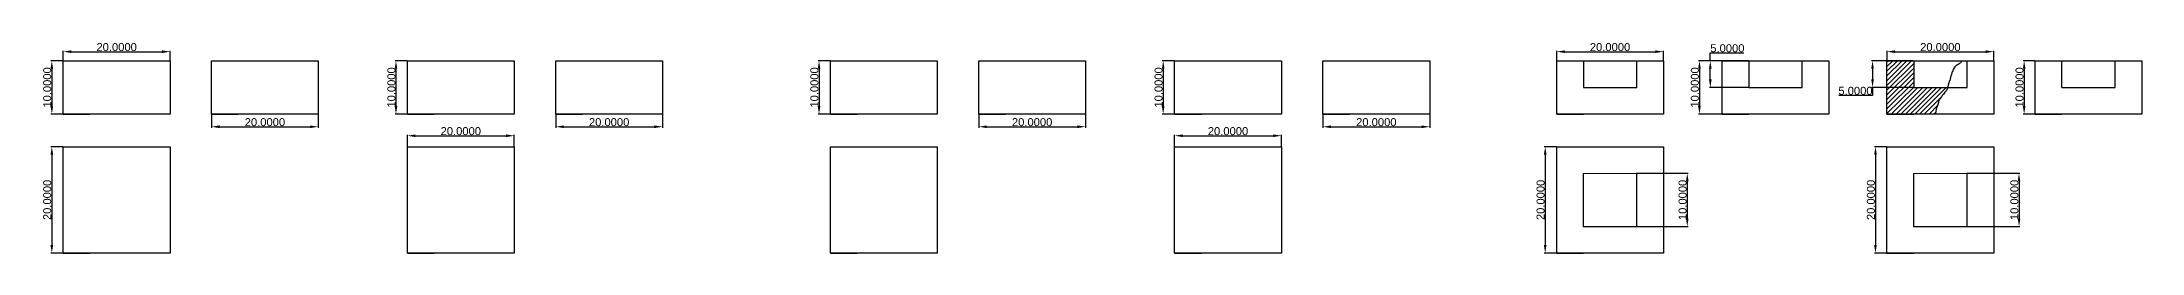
# Model space of a CAD drawing. Header units: inches. Extents: x 17 to 864, y 2 to 49.
# Drawn here: x 17.4 to 411, y 3.7 to 43.4 of the extents above; entities that cross this region are included whole.
import ezdxf

# ---------------------------------------------------------------- set-up
doc = ezdxf.new("R2010")
doc.units = ezdxf.units.IN
doc.header["$MEASUREMENT"] = 0
doc.linetypes.add('ACAD_ISO03W100', pattern=[30, 12, -18])
doc.layers.add('contornos', color=7, linetype='Continuous', lineweight=30)
doc.layers.add('cotas', color=10, linetype='Continuous')
doc.layers.add('ocultas', color=7, linetype='ACAD_ISO03W100')
doc.styles.get("Standard").update_dxf_attribs({"font": 'ARIAL.TTF'})
doc.dimstyles.get("Standard").update_dxf_attribs({"dimtxt": 1.5, "dimasz": 1.5, "dimexe": 0.18, "dimexo": 0.0625, "dimgap": 0.09, "dimtad": 1, "dimtoh": 1, "dimdec": 4, "dimzin": 0, "dimdsep": 46, "dimtxsty": 'Standard', "dimcen": 1.5, "dimadec": 0, "dimazin": 0, "dimtfac": 1, "dimtdec": 4, "dimtofl": 0, "dimtmove": 0, "dimatfit": 3, "dimfxl": 1, "dimtolj": 1, "dimtzin": 0, "dimarcsym": 0})

# ---------------------------------------------------------------- blocks, each defined once
blk = doc.blocks.new('*D92')
at = {"layer": 'cotas', "color": 0, "lineweight": -2}
for p, q in [((21.35, 23.71), (19.08, 23.71)), ((19.26, 22.21), (19.26, 5.21)), ((21.35, 3.71), (19.08, 3.71))]:
    blk.add_line(p, q, dxfattribs=at)
at = {"layer": 'cotas', "color": 0}
for points in [[(19.01, 22.21), (19.51, 22.21), (19.26, 23.71)], [(19.01, 5.21), (19.51, 5.21), (19.26, 3.71)]]:
    blk.add_solid(points, dxfattribs=at)
at = {"layer": 'Defpoints', "color": 0}
for p in [(21.41, 23.71), (19.26, 3.71), (21.41, 3.71)]:
    blk.add_point(p, dxfattribs=at)
at = {"layer": 'cotas', "color": 0, "insert": (18.4, 13.71), "char_height": 1.5, "attachment_point": 5, "rotation": 90}
blk.add_mtext('\\A1;20.0000', dxfattribs=at)
blk = doc.blocks.new('*D93')
at = {"layer": 'cotas', "color": 0, "lineweight": -2}
for p, q in [((49.2, 29.79), (49.2, 27.28)), ((69.2, 29.79), (69.2, 27.28)), ((50.7, 27.46), (67.7, 27.46))]:
    blk.add_line(p, q, dxfattribs=at)
at = {"layer": 'cotas', "color": 0}
for points in [[(50.7, 27.71), (50.7, 27.21), (49.2, 27.46)], [(67.7, 27.71), (67.7, 27.21), (69.2, 27.46)]]:
    blk.add_solid(points, dxfattribs=at)
at = {"layer": 'Defpoints', "color": 0}
for p in [(49.2, 29.85), (69.2, 29.85), (69.2, 27.46)]:
    blk.add_point(p, dxfattribs=at)
at = {"layer": 'cotas', "color": 0, "insert": (59.2, 28.32), "char_height": 1.5, "attachment_point": 5}
blk.add_mtext('\\A1;20.0000', dxfattribs=at)
blk = doc.blocks.new('*D94')
at = {"layer": 'cotas', "color": 0, "lineweight": -2}
for p, q in [((21.35, 39.85), (19.08, 39.85)), ((19.26, 38.35), (19.26, 31.35)), ((21.35, 29.85), (19.08, 29.85))]:
    blk.add_line(p, q, dxfattribs=at)
at = {"layer": 'cotas', "color": 0}
for points in [[(19.01, 38.35), (19.51, 38.35), (19.26, 39.85)], [(19.01, 31.35), (19.51, 31.35), (19.26, 29.85)]]:
    blk.add_solid(points, dxfattribs=at)
at = {"layer": 'Defpoints', "color": 0}
for p in [(21.41, 39.85), (19.26, 29.85), (21.41, 29.85)]:
    blk.add_point(p, dxfattribs=at)
at = {"layer": 'cotas', "color": 0, "insert": (18.4, 34.85), "char_height": 1.5, "attachment_point": 5, "rotation": 90}
blk.add_mtext('\\A1;10.0000', dxfattribs=at)
blk = doc.blocks.new('*D95')
at = {"layer": 'cotas', "color": 0, "lineweight": -2}
for p, q in [((21.41, 39.92), (21.41, 41.75)), ((22.91, 41.57), (39.91, 41.57)), ((41.41, 39.92), (41.41, 41.75))]:
    blk.add_line(p, q, dxfattribs=at)
at = {"layer": 'cotas', "color": 0}
for points in [[(22.91, 41.82), (22.91, 41.32), (21.41, 41.57)], [(39.91, 41.82), (39.91, 41.32), (41.41, 41.57)]]:
    blk.add_solid(points, dxfattribs=at)
at = {"layer": 'Defpoints', "color": 0}
for p in [(21.41, 39.85), (41.41, 41.57), (41.41, 39.85)]:
    blk.add_point(p, dxfattribs=at)
at = {"layer": 'cotas', "color": 0, "insert": (31.41, 42.43), "char_height": 1.5, "attachment_point": 5}
blk.add_mtext('\\A1;20.0000', dxfattribs=at)
blk = doc.blocks.new('*D96')
at = {"layer": 'cotas', "color": 0, "lineweight": -2}
for p, q in [((301.24, 23.71), (298.97, 23.71)), ((299.15, 22.21), (299.15, 5.21)), ((301.24, 3.71), (298.97, 3.71))]:
    blk.add_line(p, q, dxfattribs=at)
at = {"layer": 'cotas', "color": 0}
for points in [[(298.9, 22.21), (299.4, 22.21), (299.15, 23.71)], [(298.9, 5.21), (299.4, 5.21), (299.15, 3.71)]]:
    blk.add_solid(points, dxfattribs=at)
at = {"layer": 'Defpoints', "color": 0}
for p in [(301.3, 23.71), (299.15, 3.71), (301.3, 3.71)]:
    blk.add_point(p, dxfattribs=at)
at = {"layer": 'cotas', "color": 0, "insert": (298.29, 13.71), "char_height": 1.5, "attachment_point": 5, "rotation": 90}
blk.add_mtext('\\A1;20.0000', dxfattribs=at)
blk = doc.blocks.new('*D97')
at = {"layer": 'cotas', "color": 0, "lineweight": -2}
for p, q in [((301.3, 39.92), (301.3, 41.75)), ((302.8, 41.57), (319.8, 41.57)), ((321.3, 39.92), (321.3, 41.75))]:
    blk.add_line(p, q, dxfattribs=at)
at = {"layer": 'cotas', "color": 0}
for points in [[(302.8, 41.82), (302.8, 41.32), (301.3, 41.57)], [(319.8, 41.82), (319.8, 41.32), (321.3, 41.57)]]:
    blk.add_solid(points, dxfattribs=at)
at = {"layer": 'Defpoints', "color": 0}
for p in [(301.3, 39.85), (321.3, 41.57), (321.3, 39.85)]:
    blk.add_point(p, dxfattribs=at)
at = {"layer": 'cotas', "color": 0, "insert": (311.3, 42.43), "char_height": 1.5, "attachment_point": 5}
blk.add_mtext('\\A1;20.0000', dxfattribs=at)
blk = doc.blocks.new('*D98')
at = {"layer": 'cotas', "color": 0, "lineweight": -2}
for p, q in [((332.24, 39.85), (327.88, 39.85)), ((328.06, 38.35), (328.06, 31.35)), ((332.24, 29.85), (327.88, 29.85))]:
    blk.add_line(p, q, dxfattribs=at)
at = {"layer": 'cotas', "color": 0}
for points in [[(327.81, 38.35), (328.31, 38.35), (328.06, 39.85)], [(327.81, 31.35), (328.31, 31.35), (328.06, 29.85)]]:
    blk.add_solid(points, dxfattribs=at)
at = {"layer": 'Defpoints', "color": 0}
for p in [(332.3, 39.85), (328.06, 29.85), (332.3, 29.85)]:
    blk.add_point(p, dxfattribs=at)
at = {"layer": 'cotas', "color": 0, "insert": (327.2, 34.85), "char_height": 1.5, "attachment_point": 5, "rotation": 90}
blk.add_mtext('\\A1;10.0000', dxfattribs=at)
blk = doc.blocks.new('*D99')
at = {"layer": 'cotas', "color": 0, "lineweight": -2}
for p, q in [((363.14, 23.71), (360.87, 23.71)), ((361.05, 22.21), (361.05, 5.21)), ((363.14, 3.71), (360.87, 3.71))]:
    blk.add_line(p, q, dxfattribs=at)
at = {"layer": 'cotas', "color": 0}
for points in [[(360.8, 22.21), (361.3, 22.21), (361.05, 23.71)], [(360.8, 5.21), (361.3, 5.21), (361.05, 3.71)]]:
    blk.add_solid(points, dxfattribs=at)
at = {"layer": 'Defpoints', "color": 0}
for p in [(363.21, 23.71), (361.05, 3.71), (363.21, 3.71)]:
    blk.add_point(p, dxfattribs=at)
at = {"layer": 'cotas', "color": 0, "insert": (360.2, 13.71), "char_height": 1.5, "attachment_point": 5, "rotation": 90}
blk.add_mtext('\\A1;20.0000', dxfattribs=at)
blk = doc.blocks.new('*D100')
at = {"layer": 'cotas', "color": 0, "lineweight": -2}
for p, q in [((363.21, 39.92), (363.21, 41.75)), ((364.71, 41.57), (381.71, 41.57)), ((383.21, 39.92), (383.21, 41.75))]:
    blk.add_line(p, q, dxfattribs=at)
at = {"layer": 'cotas', "color": 0}
for points in [[(364.71, 41.82), (364.71, 41.32), (363.21, 41.57)], [(381.71, 41.82), (381.71, 41.32), (383.21, 41.57)]]:
    blk.add_solid(points, dxfattribs=at)
at = {"layer": 'Defpoints', "color": 0}
for p in [(363.21, 39.85), (383.21, 41.57), (383.21, 39.85)]:
    blk.add_point(p, dxfattribs=at)
at = {"layer": 'cotas', "color": 0, "insert": (373.21, 42.43), "char_height": 1.5, "attachment_point": 5}
blk.add_mtext('\\A1;20.0000', dxfattribs=at)
blk = doc.blocks.new('*D101')
at = {"layer": 'cotas', "color": 0, "lineweight": -2}
for p, q in [((390.94, 39.85), (388.73, 39.85)), ((388.91, 38.35), (388.91, 31.35)), ((390.94, 29.85), (388.73, 29.85))]:
    blk.add_line(p, q, dxfattribs=at)
at = {"layer": 'cotas', "color": 0}
for points in [[(388.66, 38.35), (389.16, 38.35), (388.91, 39.85)], [(388.66, 31.35), (389.16, 31.35), (388.91, 29.85)]]:
    blk.add_solid(points, dxfattribs=at)
at = {"layer": 'Defpoints', "color": 0}
for p in [(391, 39.85), (388.91, 29.85), (391, 29.85)]:
    blk.add_point(p, dxfattribs=at)
at = {"layer": 'cotas', "color": 0, "insert": (388.05, 34.85), "char_height": 1.5, "attachment_point": 5, "rotation": 90}
blk.add_mtext('\\A1;10.0000', dxfattribs=at)
blk = doc.blocks.new('*D102')
at = {"layer": 'cotas', "color": 0, "lineweight": -2}
for p, q in [((316.33, 18.71), (325.95, 18.71)), ((325.77, 17.21), (325.77, 10.21)), ((316.35, 8.71), (325.95, 8.71))]:
    blk.add_line(p, q, dxfattribs=at)
at = {"layer": 'cotas', "color": 0}
for points in [[(325.52, 17.21), (326.02, 17.21), (325.77, 18.71)], [(325.52, 10.21), (326.02, 10.21), (325.77, 8.71)]]:
    blk.add_solid(points, dxfattribs=at)
at = {"layer": 'Defpoints', "color": 0}
for p in [(316.27, 18.71), (316.28, 8.71), (325.77, 8.71)]:
    blk.add_point(p, dxfattribs=at)
at = {"layer": 'cotas', "color": 0, "insert": (324.91, 13.71), "char_height": 1.5, "attachment_point": 5, "rotation": 90}
blk.add_mtext('\\A1;10.0000', dxfattribs=at)
blk = doc.blocks.new('*D103')
at = {"layer": 'cotas', "color": 0, "lineweight": -2}
for p, q in [((368.14, 39.85), (360.32, 39.85)), ((360.5, 38.35), (360.5, 36.35)), ((360.5, 33.35), (354.19, 33.35)), ((368.14, 34.85), (360.32, 34.85)), ((360.5, 34.85), (360.5, 33.35))]:
    blk.add_line(p, q, dxfattribs=at)
at = {"layer": 'cotas', "color": 0}
for points in [[(360.25, 38.35), (360.75, 38.35), (360.5, 39.85)], [(360.25, 36.35), (360.75, 36.35), (360.5, 34.85)]]:
    blk.add_solid(points, dxfattribs=at)
at = {"layer": 'Defpoints', "color": 0}
for p in [(368.21, 39.85), (360.5, 34.85), (368.21, 34.85)]:
    blk.add_point(p, dxfattribs=at)
at = {"layer": 'cotas', "color": 0, "insert": (357.3, 34.21), "char_height": 1.5, "attachment_point": 5}
blk.add_mtext('\\A1;5.0000', dxfattribs=at)
blk = doc.blocks.new('*D104')
at = {"layer": 'cotas', "color": 0, "lineweight": -2}
for p, q in [((378.24, 18.71), (388.13, 18.71)), ((387.95, 17.21), (387.95, 10.21)), ((378.24, 8.71), (388.13, 8.71))]:
    blk.add_line(p, q, dxfattribs=at)
at = {"layer": 'cotas', "color": 0}
for points in [[(387.7, 17.21), (388.2, 17.21), (387.95, 18.71)], [(387.7, 10.21), (388.2, 10.21), (387.95, 8.71)]]:
    blk.add_solid(points, dxfattribs=at)
at = {"layer": 'Defpoints', "color": 0}
for p in [(378.18, 18.71), (378.18, 8.71), (387.95, 8.71)]:
    blk.add_point(p, dxfattribs=at)
at = {"layer": 'cotas', "color": 0, "insert": (387.09, 13.71), "char_height": 1.5, "attachment_point": 5, "rotation": 90}
blk.add_mtext('\\A1;10.0000', dxfattribs=at)
blk = doc.blocks.new('*D105')
at = {"layer": 'cotas', "color": 0, "lineweight": -2}
for p, q in [((113.71, 29.79), (113.71, 27.28)), ((133.71, 29.79), (133.71, 27.28)), ((115.21, 27.46), (132.21, 27.46))]:
    blk.add_line(p, q, dxfattribs=at)
at = {"layer": 'cotas', "color": 0}
for points in [[(115.21, 27.71), (115.21, 27.21), (113.71, 27.46)], [(132.21, 27.71), (132.21, 27.21), (133.71, 27.46)]]:
    blk.add_solid(points, dxfattribs=at)
at = {"layer": 'Defpoints', "color": 0}
for p in [(113.71, 29.85), (133.71, 29.85), (133.71, 27.46)]:
    blk.add_point(p, dxfattribs=at)
at = {"layer": 'cotas', "color": 0, "insert": (123.71, 28.32), "char_height": 1.5, "attachment_point": 5}
blk.add_mtext('\\A1;20.0000', dxfattribs=at)
blk = doc.blocks.new('*D106')
at = {"layer": 'cotas', "color": 0, "lineweight": -2}
for p, q in [((85.85, 39.85), (83.58, 39.85)), ((83.76, 38.35), (83.76, 31.35)), ((85.85, 29.85), (83.58, 29.85))]:
    blk.add_line(p, q, dxfattribs=at)
at = {"layer": 'cotas', "color": 0}
for points in [[(83.51, 38.35), (84.01, 38.35), (83.76, 39.85)], [(83.51, 31.35), (84.01, 31.35), (83.76, 29.85)]]:
    blk.add_solid(points, dxfattribs=at)
at = {"layer": 'Defpoints', "color": 0}
for p in [(85.91, 39.85), (83.76, 29.85), (85.91, 29.85)]:
    blk.add_point(p, dxfattribs=at)
at = {"layer": 'cotas', "color": 0, "insert": (82.91, 34.85), "char_height": 1.5, "attachment_point": 5, "rotation": 90}
blk.add_mtext('\\A1;10.0000', dxfattribs=at)
blk = doc.blocks.new('*D107')
at = {"layer": 'cotas', "color": 0, "lineweight": -2}
for p, q in [((85.91, 23.77), (85.91, 25.95)), ((87.41, 25.77), (104.41, 25.77)), ((105.91, 23.77), (105.91, 25.95))]:
    blk.add_line(p, q, dxfattribs=at)
at = {"layer": 'cotas', "color": 0}
for points in [[(87.41, 26.02), (87.41, 25.52), (85.91, 25.77)], [(104.41, 26.02), (104.41, 25.52), (105.91, 25.77)]]:
    blk.add_solid(points, dxfattribs=at)
at = {"layer": 'Defpoints', "color": 0}
for p in [(85.91, 23.71), (105.91, 25.77), (105.91, 23.71)]:
    blk.add_point(p, dxfattribs=at)
at = {"layer": 'cotas', "color": 0, "insert": (95.91, 26.63), "char_height": 1.5, "attachment_point": 5}
blk.add_mtext('\\A1;20.0000', dxfattribs=at)
blk = doc.blocks.new('*D108')
at = {"layer": 'cotas', "color": 0, "lineweight": -2}
for p, q in [((192.99, 29.79), (192.99, 27.28)), ((212.99, 29.79), (212.99, 27.28)), ((194.49, 27.46), (211.49, 27.46))]:
    blk.add_line(p, q, dxfattribs=at)
at = {"layer": 'cotas', "color": 0}
for points in [[(194.49, 27.71), (194.49, 27.21), (192.99, 27.46)], [(211.49, 27.71), (211.49, 27.21), (212.99, 27.46)]]:
    blk.add_solid(points, dxfattribs=at)
at = {"layer": 'Defpoints', "color": 0}
for p in [(192.99, 29.85), (212.99, 29.85), (212.99, 27.46)]:
    blk.add_point(p, dxfattribs=at)
at = {"layer": 'cotas', "color": 0, "insert": (202.99, 28.32), "char_height": 1.5, "attachment_point": 5}
blk.add_mtext('\\A1;20.0000', dxfattribs=at)
blk = doc.blocks.new('*D109')
at = {"layer": 'cotas', "color": 0, "lineweight": -2}
for p, q in [((165.13, 39.85), (162.87, 39.85)), ((163.05, 38.35), (163.05, 31.35)), ((165.13, 29.85), (162.87, 29.85))]:
    blk.add_line(p, q, dxfattribs=at)
at = {"layer": 'cotas', "color": 0}
for points in [[(162.8, 38.35), (163.3, 38.35), (163.05, 39.85)], [(162.8, 31.35), (163.3, 31.35), (163.05, 29.85)]]:
    blk.add_solid(points, dxfattribs=at)
at = {"layer": 'Defpoints', "color": 0}
for p in [(165.2, 39.85), (163.05, 29.85), (165.2, 29.85)]:
    blk.add_point(p, dxfattribs=at)
at = {"layer": 'cotas', "color": 0, "insert": (162.19, 34.85), "char_height": 1.5, "attachment_point": 5, "rotation": 90}
blk.add_mtext('\\A1;10.0000', dxfattribs=at)
blk = doc.blocks.new('*D56')
at = {"layer": 'cotas', "color": 0, "lineweight": -2}
for p, q in [((257.5, 29.79), (257.5, 27.28)), ((277.5, 29.79), (277.5, 27.28)), ((259, 27.46), (276, 27.46))]:
    blk.add_line(p, q, dxfattribs=at)
at = {"layer": 'cotas', "color": 0}
for points in [[(259, 27.71), (259, 27.21), (257.5, 27.46)], [(276, 27.71), (276, 27.21), (277.5, 27.46)]]:
    blk.add_solid(points, dxfattribs=at)
at = {"layer": 'Defpoints', "color": 0}
for p in [(257.5, 29.85), (277.5, 29.85), (277.5, 27.46)]:
    blk.add_point(p, dxfattribs=at)
at = {"layer": 'cotas', "color": 0, "insert": (267.5, 28.32), "char_height": 1.5, "attachment_point": 5}
blk.add_mtext('\\A1;20.0000', dxfattribs=at)
blk = doc.blocks.new('*D57')
at = {"layer": 'cotas', "color": 0, "lineweight": -2}
for p, q in [((229.64, 39.85), (227.37, 39.85)), ((227.55, 38.35), (227.55, 31.35)), ((229.64, 29.85), (227.37, 29.85))]:
    blk.add_line(p, q, dxfattribs=at)
at = {"layer": 'cotas', "color": 0}
for points in [[(227.3, 38.35), (227.8, 38.35), (227.55, 39.85)], [(227.3, 31.35), (227.8, 31.35), (227.55, 29.85)]]:
    blk.add_solid(points, dxfattribs=at)
at = {"layer": 'Defpoints', "color": 0}
for p in [(229.7, 39.85), (227.55, 29.85), (229.7, 29.85)]:
    blk.add_point(p, dxfattribs=at)
at = {"layer": 'cotas', "color": 0, "insert": (226.69, 34.85), "char_height": 1.5, "attachment_point": 5, "rotation": 90}
blk.add_mtext('\\A1;10.0000', dxfattribs=at)
blk = doc.blocks.new('*D58')
at = {"layer": 'cotas', "color": 0, "lineweight": -2}
for p, q in [((229.7, 23.77), (229.7, 25.95)), ((231.2, 25.77), (248.2, 25.77)), ((249.7, 23.77), (249.7, 25.95))]:
    blk.add_line(p, q, dxfattribs=at)
at = {"layer": 'cotas', "color": 0}
for points in [[(231.2, 26.02), (231.2, 25.52), (229.7, 25.77)], [(248.2, 26.02), (248.2, 25.52), (249.7, 25.77)]]:
    blk.add_solid(points, dxfattribs=at)
at = {"layer": 'Defpoints', "color": 0}
for p in [(229.7, 23.71), (249.7, 25.77), (249.7, 23.71)]:
    blk.add_point(p, dxfattribs=at)
at = {"layer": 'cotas', "color": 0, "insert": (239.7, 26.63), "char_height": 1.5, "attachment_point": 5}
blk.add_mtext('\\A1;20.0000', dxfattribs=at)
blk = doc.blocks.new('*D91')
at = {"layer": 'cotas', "color": 0, "lineweight": -2}
for p, q in [((337.24, 39.85), (329.91, 39.85)), ((330.09, 39.85), (330.09, 41.35)), ((330.09, 41.35), (336.4, 41.35)), ((330.09, 36.35), (330.09, 38.35)), ((337.24, 34.85), (329.91, 34.85))]:
    blk.add_line(p, q, dxfattribs=at)
at = {"layer": 'cotas', "color": 0}
for points in [[(329.84, 38.35), (330.34, 38.35), (330.09, 39.85)], [(329.84, 36.35), (330.34, 36.35), (330.09, 34.85)]]:
    blk.add_solid(points, dxfattribs=at)
at = {"layer": 'Defpoints', "color": 0}
for p in [(330.09, 39.85), (337.3, 39.85), (337.3, 34.85)]:
    blk.add_point(p, dxfattribs=at)
at = {"layer": 'cotas', "color": 0, "insert": (333.29, 42.21), "char_height": 1.5, "attachment_point": 5}
blk.add_mtext('\\A1;5.0000', dxfattribs=at)

msp = doc.modelspace()

# ---------------------------------------------------------------- hatches: boundary and pattern name
at = {"layer": 'Defpoints'}
h = msp.add_hatch(dxfattribs=at)
h.set_pattern_fill('ANSI31', color=256, scale=5, style=0)
h.set_pattern_definition([(45, (148.95873, -35.8242), (-0.4419417, 0.4419417), [])])
h.paths.add_polyline_path([(372.21398, 29.85336), (372.35378, 30.27221), (372.43746, 30.85718), (372.68849, 31.44214), (372.85584, 32.02711), (372.93952, 32.52851), (373.27423, 32.86278), (373.44158, 33.11348), (373.52526, 33.36418), (373.77629, 33.61488), (374.45766, 34.52217), (374.52938, 34.70124), (374.5729, 34.85336), (368.20639, 34.85336), (368.20639, 39.85336), (363.20639, 39.85336), (363.20639, 29.85336), (368.20639, 29.85336)])

# ---------------------------------------------------------------- linework, layer by layer
msp.add_lwpolyline([(377.12336, 39.85336), (377.12336, 39.71524), (377.03968, 39.46454), (376.87233, 39.38098), (376.70497, 39.29741), (376.53762, 39.13028), (376.37027, 39.04671), (376.20291, 39.04671), (376.11924, 38.87958), (375.95188, 38.71244), (375.78453, 38.54531), (375.61718, 38.21104), (375.5335, 37.96034), (375.44982, 37.79321), (375.36615, 37.62608), (375.28247, 37.29181), (375.11511, 36.79041), (375.11511, 36.62328), (375.03144, 36.45614), (375.03144, 36.20544), (374.86408, 36.03831), (374.78041, 35.70404), (374.69673, 35.28621), (374.52938, 34.70124), (374.36202, 34.28341), (374.02732, 33.94914), (373.77629, 33.61488), (373.52526, 33.36418), (373.44158, 33.11348), (373.27423, 32.86278), (372.93952, 32.52851), (372.85584, 32.02711), (372.68849, 31.44214), (372.43746, 30.85718), (372.35378, 30.27221), (372.21398, 29.85336)])
at = {"layer": 'contornos'}
for p, q in [((21.41056, 29.85336), (21.41056, 39.85336)), ((21.41056, 39.85336), (41.41056, 39.85336)), ((41.41056, 39.85336), (41.41056, 29.85336)), ((49.20455, 29.85336), (49.20455, 39.85336)), ((49.20455, 39.85336), (69.20455, 39.85336)), ((69.20455, 39.85336), (69.20455, 29.85336)), ((85.91437, 29.85336), (85.91437, 39.85336)), ((85.91437, 39.85336), (105.91437, 39.85336)), ((105.91437, 39.85336), (105.91437, 29.85336)), ((113.70836, 29.85336), (113.70836, 39.85336)), ((113.70836, 39.85336), (133.70836, 39.85336)), ((133.70836, 39.85336), (133.70836, 29.85336)), ((165.19737, 29.85336), (165.19737, 39.85336)), ((165.19737, 39.85336), (185.19737, 39.85336)), ((185.19737, 39.85336), (185.19737, 29.85336)), ((192.99136, 29.85336), (192.99136, 39.85336)), ((192.99136, 39.85336), (212.99136, 39.85336)), ((212.99136, 39.85336), (212.99136, 29.85336)), ((229.70118, 29.85336), (229.70118, 39.85336)), ((229.70118, 39.85336), (249.70118, 39.85336)), ((249.70118, 39.85336), (249.70118, 29.85336)), ((257.49517, 29.85336), (257.49517, 39.85336)), ((257.49517, 39.85336), (277.49517, 39.85336)), ((277.49517, 39.85336), (277.49517, 29.85336)), ((301.30046, 29.85336), (301.30046, 39.85336)), ((301.30046, 39.85336), (321.30046, 39.85336)), ((321.30046, 39.85336), (321.30046, 29.85336)), ((332.30412, 29.85336), (332.30412, 39.85336)), ((332.30412, 39.85336), (352.30412, 39.85336)), ((352.30412, 39.85336), (352.30412, 29.85336)), ((363.20639, 29.85336), (363.20639, 39.85336)), ((363.20639, 39.85336), (383.20639, 39.85336)), ((368.20639, 39.85336), (368.20639, 34.85336)), ((383.20639, 39.85336), (383.20639, 29.85336)), ((391.00037, 29.85336), (391.00037, 39.85336)), ((391.00037, 39.85336), (411.00037, 39.85336)), ((411.00037, 39.85336), (411.00037, 29.85336)), ((368.20639, 34.85336), (374.5729, 34.85336)), ((41.41056, 29.85336), (21.41056, 29.85336)), ((21.41056, 29.85336), (26.41056, 29.85336)), ((69.20455, 29.85336), (49.20455, 29.85336)), ((49.20455, 29.85336), (54.20455, 29.85336)), ((105.91437, 29.85336), (85.91437, 29.85336)), ((85.91437, 29.85336), (90.91437, 29.85336)), ((133.70836, 29.85336), (113.70836, 29.85336)), ((113.70836, 29.85336), (118.70836, 29.85336)), ((185.19737, 29.85336), (165.19737, 29.85336)), ((165.19737, 29.85336), (170.19737, 29.85336)), ((212.99136, 29.85336), (192.99136, 29.85336)), ((192.99136, 29.85336), (197.99136, 29.85336)), ((249.70118, 29.85336), (229.70118, 29.85336)), ((229.70118, 29.85336), (234.70118, 29.85336)), ((277.49517, 29.85336), (257.49517, 29.85336)), ((257.49517, 29.85336), (262.49517, 29.85336)), ((321.30046, 29.85336), (301.30046, 29.85336)), ((301.30046, 29.85336), (306.30046, 29.85336)), ((352.30412, 29.85336), (332.30412, 29.85336)), ((332.30412, 29.85336), (337.30412, 29.85336)), ((383.20639, 29.85336), (363.20639, 29.85336)), ((363.20639, 29.85336), (368.20639, 29.85336)), ((411.00037, 29.85336), (391.00037, 29.85336)), ((391.00037, 29.85336), (396.00037, 29.85336)), ((21.41056, 13.70963), (21.41056, 23.70963)), ((21.41056, 23.70963), (41.41056, 23.70963)), ((41.41056, 23.70963), (41.41056, 13.70963)), ((85.91437, 13.70963), (85.91437, 23.70963)), ((85.91437, 23.70963), (105.91437, 23.70963)), ((105.91437, 23.70963), (105.91437, 13.70963)), ((165.19737, 13.70963), (165.19737, 23.70963)), ((165.19737, 23.70963), (185.19737, 23.70963)), ((185.19737, 23.70963), (185.19737, 13.70963)), ((229.70118, 13.70963), (229.70118, 23.70963)), ((229.70118, 23.70963), (249.70118, 23.70963)), ((249.70118, 23.70963), (249.70118, 13.70963)), ((301.30046, 13.70963), (301.30046, 23.70963)), ((301.30046, 23.70963), (321.30046, 23.70963)), ((321.30046, 23.70963), (321.30046, 13.70963)), ((363.20639, 13.70963), (363.20639, 23.70963)), ((363.20639, 23.70963), (383.20639, 23.70963)), ((383.20639, 23.70963), (383.20639, 13.70963)), ((306.26921, 18.69405), (316.26921, 18.70963)), ((306.26921, 18.69405), (306.26921, 8.70963)), ((316.26921, 18.70963), (316.26921, 13.70963)), ((368.17514, 18.69405), (378.17514, 18.70963)), ((368.17514, 18.69405), (368.17514, 8.70963)), ((378.17514, 18.70963), (378.17514, 13.70963)), ((21.41056, 3.70963), (21.41056, 13.70963)), ((41.41056, 13.70963), (41.41056, 3.70963)), ((85.91437, 3.70963), (85.91437, 13.70963)), ((105.91437, 13.70963), (105.91437, 3.70963)), ((165.19737, 3.70963), (165.19737, 13.70963)), ((185.19737, 13.70963), (185.19737, 3.70963)), ((229.70118, 3.70963), (229.70118, 13.70963)), ((249.70118, 13.70963), (249.70118, 3.70963)), ((301.30046, 3.70963), (301.30046, 13.70963)), ((316.26921, 13.70963), (316.26921, 8.70963)), ((321.30046, 13.70963), (321.30046, 3.70963)), ((363.20639, 3.70963), (363.20639, 13.70963)), ((378.17514, 13.70963), (378.17514, 8.70963)), ((383.20639, 13.70963), (383.20639, 3.70963)), ((306.26921, 8.70963), (316.28483, 8.70963)), ((368.17514, 8.70963), (378.19076, 8.70963)), ((41.41056, 3.70963), (21.41056, 3.70963)), ((21.41056, 3.70963), (26.41056, 3.70963)), ((105.91437, 3.70963), (85.91437, 3.70963)), ((85.91437, 3.70963), (90.91437, 3.70963)), ((185.19737, 3.70963), (165.19737, 3.70963)), ((165.19737, 3.70963), (170.19737, 3.70963)), ((249.70118, 3.70963), (229.70118, 3.70963)), ((229.70118, 3.70963), (234.70118, 3.70963)), ((321.30046, 3.70963), (301.30046, 3.70963)), ((301.30046, 3.70963), (306.30046, 3.70963)), ((383.20639, 3.70963), (363.20639, 3.70963)), ((363.20639, 3.70963), (368.20639, 3.70963))]:
    msp.add_line(p, q, dxfattribs=at)
at = {"layer": 'ocultas'}
for p, q in [((306.30046, 39.85336), (306.30046, 34.85336)), ((316.30046, 34.85336), (316.30046, 39.85336)), ((337.30412, 39.85336), (337.30412, 34.85336)), ((347.30412, 34.85336), (347.30412, 39.85336)), ((368.20639, 39.85336), (368.20639, 34.85336)), ((378.20639, 34.85336), (378.20639, 39.85336)), ((396.00037, 34.85336), (396.00037, 39.85336)), ((406.00037, 34.85336), (406.00037, 39.85336)), ((306.30046, 34.85336), (316.30046, 34.85336)), ((337.30412, 34.85336), (347.30412, 34.85336)), ((368.20639, 34.85336), (378.20639, 34.85336)), ((396.00037, 34.85336), (406.00037, 34.85336))]:
    msp.add_line(p, q, dxfattribs=at)

# ---------------------------------------------------------------- dimensions: what is measured, and where the dimension line sits
at = {"layer": 'cotas'}
for base, p1, p2, picture, middle in [((41.41056, 41.57139), (21.41056, 39.85336), (41.41056, 39.85336), '*D95', (31.41056, 42.42725)), ((321.30046, 41.57139), (301.30046, 39.85336), (321.30046, 39.85336), '*D97', (311.30046, 42.42725)), ((383.20639, 41.57139), (363.20639, 39.85336), (383.20639, 39.85336), '*D100', (373.20639, 42.42725)), ((69.20455, 27.4604), (49.20455, 29.85336), (69.20455, 29.85336), '*D93', (59.20455, 28.31626)), ((105.91437, 25.77435), (85.91437, 23.70963), (105.91437, 23.70963), '*D107', (95.91437, 26.63021)), ((133.70836, 27.4604), (113.70836, 29.85336), (133.70836, 29.85336), '*D105', (123.70836, 28.31626)), ((212.99136, 27.4604), (192.99136, 29.85336), (212.99136, 29.85336), '*D108', (202.99136, 28.31626)), ((249.70118, 25.77435), (229.70118, 23.70963), (249.70118, 23.70963), '*D58', (239.70118, 26.63021)), ((277.49517, 27.4604), (257.49517, 29.85336), (277.49517, 29.85336), '*D56', (267.49517, 28.31626))]:
    dim = msp.add_linear_dim(base=base, p1=p1, p2=p2, dimstyle='Standard', dxfattribs=at)
    dim.commit()
    dim.dimension.update_dxf_attribs({"geometry": picture, "text_midpoint": middle})
for base, p1, p2, picture, middle in [((19.25843, 29.85336), (21.41056, 39.85336), (21.41056, 29.85336), '*D94', (18.40257, 34.85336)), ((83.76224, 29.85336), (85.91437, 39.85336), (85.91437, 29.85336), '*D106', (82.90638, 34.85336)), ((163.04524, 29.85336), (165.19737, 39.85336), (165.19737, 29.85336), '*D109', (162.18938, 34.85336)), ((227.54905, 29.85336), (229.70118, 39.85336), (229.70118, 29.85336), '*D57', (226.69319, 34.85336)), ((330.09151, 39.85336), (337.30412, 34.85336), (337.30412, 39.85336), '*D91', (333.29253, 42.20922)), ((360.49969, 34.85336), (368.20639, 39.85336), (368.20639, 34.85336), '*D103', (357.29867, 34.20922)), ((388.91044, 29.85336), (391.00037, 39.85336), (391.00037, 29.85336), '*D101', (388.05458, 34.85336)), ((19.25843, 3.70963), (21.41056, 23.70963), (21.41056, 3.70963), '*D92', (18.40257, 13.70963)), ((299.14832, 3.70963), (301.30046, 23.70963), (301.30046, 3.70963), '*D96', (298.29246, 13.70963)), ((361.05425, 3.70963), (363.20639, 23.70963), (363.20639, 3.70963), '*D99', (360.19839, 13.70963)), ((325.76631, 8.70963), (316.26921, 18.70963), (316.28483, 8.70963), '*D102', (324.91045, 13.70963)), ((387.94966, 8.70963), (378.17514, 18.70963), (378.17514, 8.70963), '*D104', (387.0938, 13.70963))]:
    dim = msp.add_linear_dim(base=base, p1=p1, p2=p2, angle=90, dimstyle='Standard', dxfattribs=at)
    dim.commit()
    dim.dimension.update_dxf_attribs({"geometry": picture, "text_midpoint": middle})
dim = msp.add_linear_dim(base=(328.05891, 29.85336), p1=(332.30412, 39.85336), p2=(332.30412, 29.85336), angle=90, dimstyle='Standard', dxfattribs=at)
dim.commit()
dim.dimension.update_dxf_attribs({"geometry": '*D98', "text_midpoint": (328.05891, 34.85336), "dimtype": 160})

doc.saveas('drawing.dxf')
